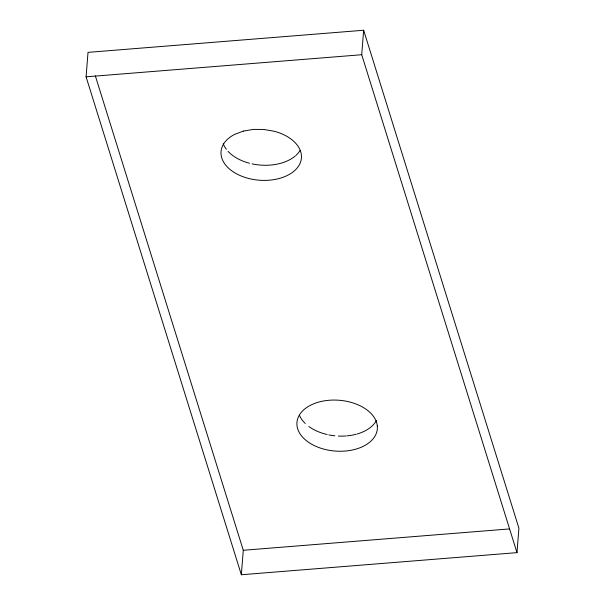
<?xml version="1.0" encoding="UTF-8"?>
<svg xmlns="http://www.w3.org/2000/svg" width="605" height="605" viewBox="0 0 605 605"><rect width="100%" height="100%" fill="white"/><g stroke="black" fill="none" stroke-linecap="round" stroke-linejoin="round"><path stroke-width="0.91" d="M86.084 76.835L88.012 52.363L363.65 30.25L518.916 528.165L516.988 552.637L241.35 574.75L86.084 76.835L361.722 54.722L516.988 552.637M241.35 574.75L243.278 550.278L95.325 75.814M361.722 54.722L363.65 30.25M243.278 550.278L509.508 528.921M376.469 420.49A40.323 25.486 4.5 0 1 357.124 433.997M356.194 434.254A40.323 25.486 4.5 0 1 347.179 435.857M346.257 435.94A40.323 25.486 4.5 0 1 338.392 436.069M300.103 150.403A40.316 25.478 4.5 0 1 295.913 155.409M295.255 155.984A40.316 25.478 4.5 0 1 252.058 163.857M249.547 163.259A40.316 25.478 4.5 0 1 228.047 151.341M226.361 149.314A40.316 25.478 4.5 0 1 223.245 143.672M334.898 435.804A40.323 25.486 4.5 0 1 328.825 434.889M327.131 434.519A40.323 25.486 4.5 0 1 308.822 426.495M305.238 423.5A40.323 25.486 4.5 0 1 299.467 415.34M243.361 131.096L234.634 134.393A40.316 25.478 4.5 0 0 236.094 173.559A40.316 25.478 4.5 0 0 296.541 168.712A40.316 25.478 4.5 0 0 274.095 131.232L263.788 129.455L253.306 129.41L243.361 131.096M377.301 425.837A40.323 25.486 4.5 0 0 329.218 400.253A40.323 25.486 4.5 0 0 296.979 425.474A40.323 25.486 4.5 0 0 334.58 451.012A40.323 25.486 4.5 0 0 377.301 425.837"/></g></svg>
